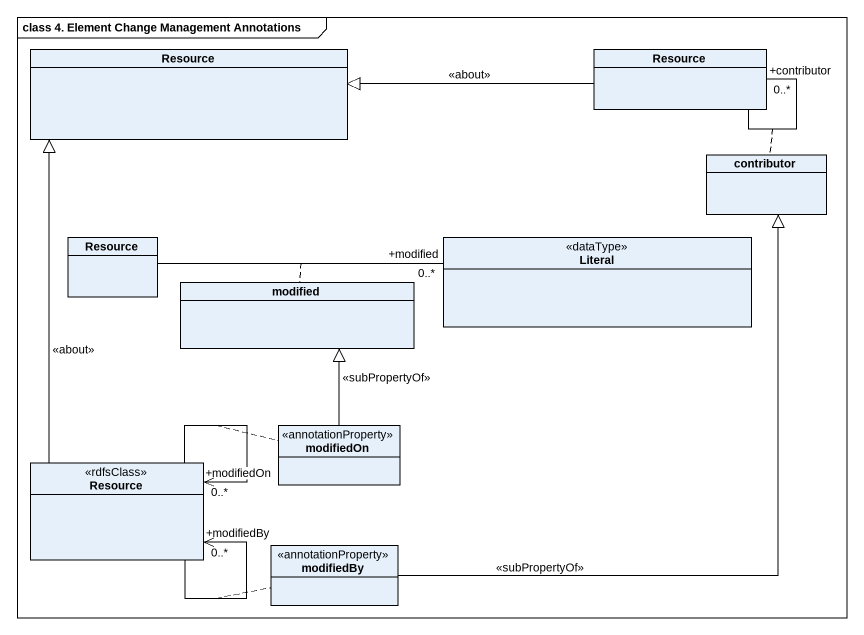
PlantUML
@startuml
mainframe class 4. Element Change Management Annotations
hide circle
hide empty members
class Resource
class "Resource" as Resource_2
class contributor
class "Resource" as Resource_3
class Literal <<dataType>>
class modified
class modifiedOn <<annotationProperty>>
class "Resource" as Resource_4 <<rdfsClass>>
class modifiedBy <<annotationProperty>>
Resource_2 -left-|> Resource : <<about>>
Resource_2 -- "+contributor\n0..*" Resource_2
(Resource_2, Resource_2) .. contributor
Resource_3 -right- "+modified\n0..*" Literal
(Resource_3, Literal) .. modified
modifiedOn -up-|> modified : <<subPropertyOf>>
Resource_4 -up-|> Resource : <<about>>
Resource_4 --> "+modifiedBy\n0..*" Resource_4
(Resource_4, Resource_4) .. modifiedBy
Resource_4 --> "+modifiedOn\n0..*" Resource_4
(Resource_4, Resource_4) .. modifiedOn
modifiedBy -up-|> contributor : <<subPropertyOf>>
@enduml
